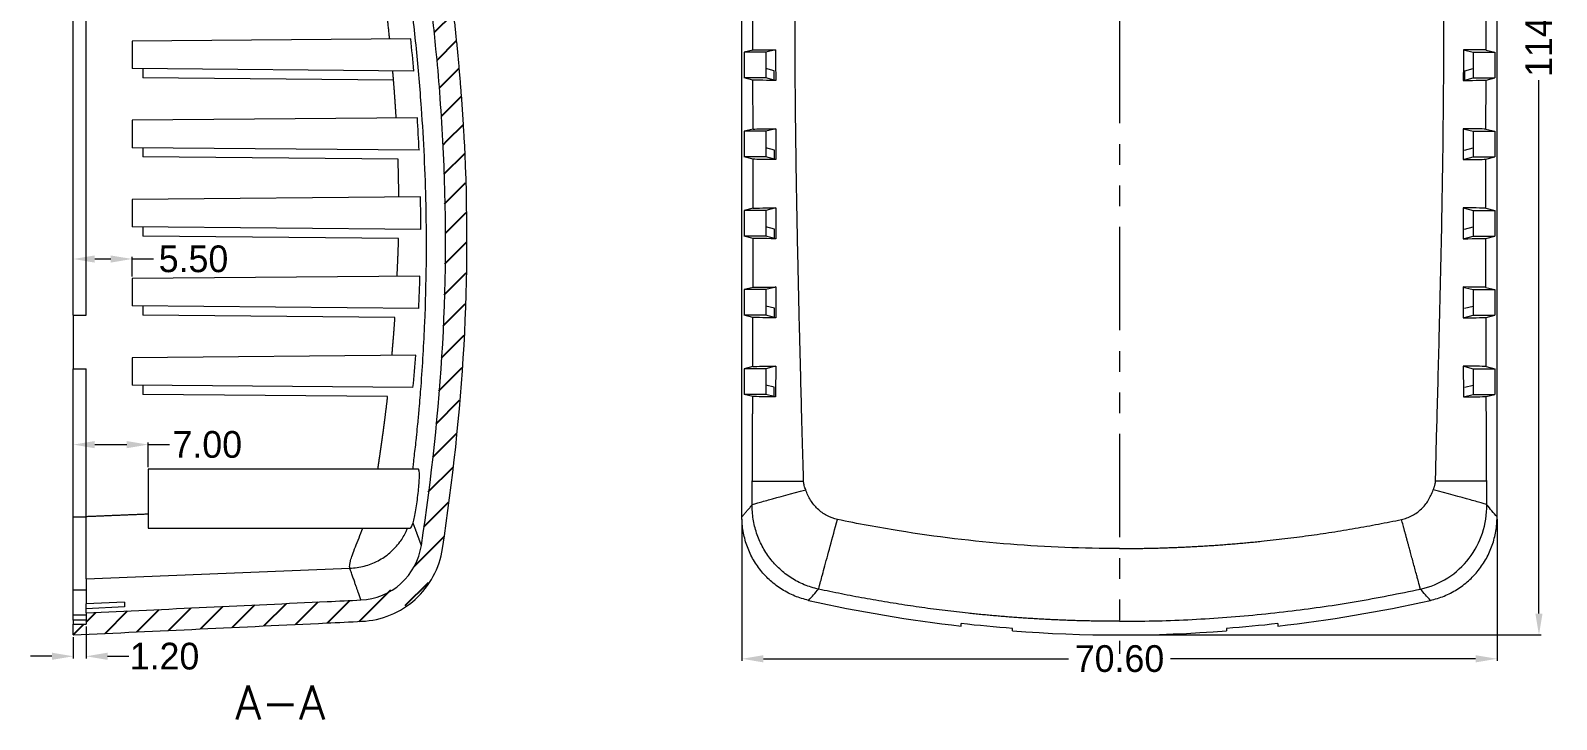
# Model space of a CAD drawing. Extents: x -222 to 335, y 201 to 414.
# Drawn here: x 192.8 to 335.4, y 244.5 to 308.9 of the extents above; entities that cross this region are included whole.
import ezdxf

# ---------------------------------------------------------------- set-up
doc = ezdxf.new("R2010")
doc.units = 0
doc.header["$MEASUREMENT"] = 0
doc.linetypes.add('PHANTOM', pattern=[2.5, 1.25, -0.25, 0.25, -0.25, 0.25, -0.25])
doc.layers.add('10', color=7, linetype='Continuous')
doc.layers.add('TOP', color=7, linetype='Continuous')
doc.styles.add('blockfont', font='simplex.shx', dxfattribs={"bigfont": 'bigfont'})
doc.dimstyles.get("Standard").update_dxf_attribs({"dimtxt": 0.18, "dimasz": 0.18, "dimexe": 0.18, "dimexo": 0.0625, "dimgap": 0.09, "dimtad": 0, "dimtih": 1, "dimtoh": 1, "dimdec": 4, "dimzin": 0, "dimdsep": 46, "dimtxsty": 'Standard', "dimcen": 0.09, "dimadec": 0, "dimazin": 0, "dimtfac": 1, "dimtdec": 4, "dimtofl": 0, "dimtmove": 0, "dimatfit": 3, "dimfxl": 0, "dimtolj": 1, "dimtzin": 0, "dimarcsym": 0})

# ---------------------------------------------------------------- blocks, each defined once
blk = doc.blocks.new('HATCH1')
at = {"color": 200, "linetype": 'Continuous'}
for p, q in [((198.29, 361.34), (200.3, 363.35)), ((201.08, 361.3), (201.97, 362.19)), ((210.77, 359.68), (212.03, 360.93)), ((212.35, 358.43), (213.84, 359.91)), ((214.14, 357.39), (215.52, 358.76)), ((213.72, 356.96), (214.14, 357.39)), ((215.32, 355.74), (216.8, 357.22)), ((216.97, 357.39), (217.09, 357.51)), ((216.78, 354.37), (218.24, 355.83)), ((218.08, 352.84), (219.55, 354.31)), ((219.55, 354.31), (219.55, 354.31)), ((220.14, 352.07), (220.72, 352.65)), ((220.88, 349.98), (221.29, 350.4)), ((221.29, 350.4), (221.74, 350.84)), ((221.63, 347.91), (222.47, 348.75)), ((222.36, 345.81), (223.17, 346.62)), ((223.08, 343.7), (223.48, 344.1)), ((223.48, 344.1), (223.91, 344.53)), ((223.8, 341.6), (224.52, 342.31)), ((224.49, 339.46), (225.16, 340.13)), ((222.91, 335.05), (225.21, 337.35)), ((225.21, 337.35), (225.78, 337.92)), ((203.77, 335.72), (204.75, 336.7)), ((205.93, 335.05), (207.58, 336.7)), ((208.76, 335.05), (210.41, 336.7)), ((211.59, 335.05), (213.24, 336.7)), ((214.42, 335.05), (216.07, 336.7)), ((217.25, 335.05), (218.9, 336.7)), ((220.08, 335.05), (221.73, 336.7)), ((224.82, 334.14), (226.45, 335.76)), ((204.9, 331.2), (206.55, 332.85)), ((207.73, 331.2), (209.38, 332.85)), ((210.56, 331.2), (212.21, 332.85)), ((213.39, 331.2), (215.04, 332.85)), ((216.22, 331.2), (217.87, 332.85)), ((219.05, 331.2), (220.7, 332.85)), ((221.88, 331.2), (223.53, 332.85)), ((224.71, 331.2), (226.99, 333.48)), ((225.89, 329.55), (227.54, 331.2)), ((226.38, 327.22), (228.09, 328.91)), ((226.88, 324.88), (228.56, 326.56)), ((227.3, 322.48), (229, 324.17)), ((227.73, 320.08), (229.44, 321.79)), ((229.21, 318.73), (229.41, 318.93)), ((229.41, 318.93), (229.88, 319.4)), ((229.58, 316.27), (231.33, 318.02)), ((229.92, 313.79), (231.69, 315.55)), ((230.23, 311.27), (232.03, 313.06)), ((230.52, 308.73), (232.32, 310.53)), ((230.78, 306.16), (232.6, 307.99)), ((231, 303.56), (232.84, 305.4)), ((231.19, 300.92), (233.06, 302.79)), ((231.7, 298.61), (233.24, 300.14)), ((231.34, 298.25), (231.7, 298.61)), ((231.41, 295.49), (233.37, 297.44)), ((231.49, 292.73), (233.44, 294.68)), ((231.56, 289.98), (233.51, 291.92)), ((231.52, 287.12), (233.58, 289.17)), ((231.44, 284.21), (233.5, 286.26)), ((231.36, 281.3), (233.42, 283.35)), ((231.2, 278.31), (233.33, 280.44)), ((230.95, 275.23), (233.13, 277.42)), ((230.7, 272.15), (232.88, 274.34)), ((230.38, 269.01), (232.63, 271.26)), ((229.96, 265.77), (232.28, 268.08)), ((229.54, 262.52), (231.86, 264.83)), ((228.65, 258.8), (231.44, 261.59)), ((227.81, 255.14), (229.98, 257.3)), ((217.56, 253.38), (219.67, 255.48)), ((220.53, 253.52), (222.64, 255.62)), ((223.5, 253.66), (226.46, 256.62)), ((197.97, 253.6), (198.87, 254.5)), ((199.74, 252.54), (201.84, 254.64)), ((202.71, 252.68), (204.81, 254.78)), ((205.68, 252.82), (207.78, 254.92)), ((208.65, 252.96), (210.76, 255.06)), ((211.62, 253.1), (213.73, 255.2)), ((214.59, 253.24), (216.7, 255.34)), ((196.77, 252.4), (197.77, 253.4))]:
    blk.add_line(p, q, dxfattribs=at)
blk = doc.blocks.new('*D12')
at = {"color": 4, "linetype": 'Continuous', "lineweight": 9}
for p, q in [((259.29, 263.23), (259.29, 249.97)), ((329.89, 263.23), (329.89, 249.97)), ((261.29, 250.17), (289.81, 250.17)), ((327.89, 250.17), (299.37, 250.17))]:
    blk.add_line(p, q, dxfattribs=at)
for points in [[(261.29, 250.5), (261.29, 249.83), (259.29, 250.17)], [(327.89, 250.5), (327.89, 249.83), (329.89, 250.17)]]:
    blk.add_solid(points, dxfattribs=at)
at = {"layer": 'Defpoints', "color": 0, "linetype": 'Continuous', "lineweight": 9}
for p in [(259.29, 263.43), (329.89, 263.43), (329.89, 250.17)]:
    blk.add_point(p, dxfattribs=at)
at = {"color": 3, "linetype": 'Continuous', "lineweight": 9, "insert": (294.59, 250.17), "char_height": 2.5, "attachment_point": 5}
blk.add_mtext('\\A1;70.60', dxfattribs=at)
blk = doc.blocks.new('*D13')
at = {"color": 4, "linetype": 'Continuous', "lineweight": 9}
for p, q in [((294.79, 367), (334.01, 367)), ((333.81, 365), (333.81, 315.11)), ((333.81, 254.4), (333.81, 304.29)), ((294.79, 252.4), (334.01, 252.4))]:
    blk.add_line(p, q, dxfattribs=at)
for points in [[(333.47, 365), (334.14, 365), (333.81, 367)], [(333.47, 254.4), (334.14, 254.4), (333.81, 252.4)]]:
    blk.add_solid(points, dxfattribs=at)
at = {"layer": 'Defpoints', "color": 0, "linetype": 'Continuous', "lineweight": 9}
for p in [(294.59, 367), (294.59, 252.4), (333.81, 252.4)]:
    blk.add_point(p, dxfattribs=at)
at = {"color": 3, "linetype": 'Continuous', "lineweight": 9, "insert": (333.81, 309.7), "char_height": 2.5, "attachment_point": 5, "rotation": 90}
blk.add_mtext('\\A1;114.60', dxfattribs=at)
blk = doc.blocks.new('*D57')
at = {"color": 4, "linetype": 'Continuous', "lineweight": 9}
for p, q in [((197.97, 253.2), (197.97, 250.2)), ((196.77, 252.2), (196.77, 250.2)), ((194.77, 250.4), (192.77, 250.4)), ((199.97, 250.4), (201.97, 250.4))]:
    blk.add_line(p, q, dxfattribs=at)
for points in [[(194.77, 250.74), (194.77, 250.07), (196.77, 250.4)], [(199.97, 250.74), (199.97, 250.07), (197.97, 250.4)]]:
    blk.add_solid(points, dxfattribs=at)
at = {"layer": 'Defpoints', "color": 0, "linetype": 'Continuous', "lineweight": 9}
for p in [(197.97, 253.4), (196.77, 252.4), (197.97, 250.4)]:
    blk.add_point(p, dxfattribs=at)
at = {"color": 3, "linetype": 'Continuous', "lineweight": 9, "insert": (205.3, 250.4), "char_height": 2.5, "attachment_point": 5}
blk.add_mtext('\\A1;1.20', dxfattribs=at)
blk = doc.blocks.new('*D58')
at = {"color": 4, "linetype": 'Continuous', "lineweight": 9}
for p, q in [((196.77, 268.1), (196.77, 270.4)), ((198.77, 270.2), (201.77, 270.2)), ((203.77, 268.1), (203.77, 270.4)), ((203.77, 270.2), (205.77, 270.2))]:
    blk.add_line(p, q, dxfattribs=at)
for points in [[(198.77, 270.53), (198.77, 269.86), (196.77, 270.2)], [(201.77, 270.53), (201.77, 269.86), (203.77, 270.2)]]:
    blk.add_solid(points, dxfattribs=at)
at = {"layer": 'Defpoints', "color": 0, "linetype": 'Continuous', "lineweight": 9}
for p in [(203.77, 270.2), (196.77, 267.9), (203.77, 267.9)]:
    blk.add_point(p, dxfattribs=at)
at = {"color": 3, "linetype": 'Continuous', "lineweight": 9, "insert": (209.3, 270.2), "char_height": 2.5, "attachment_point": 5}
blk.add_mtext('\\A1;7.00', dxfattribs=at)
blk = doc.blocks.new('*D59')
at = {"color": 4, "linetype": 'Continuous', "lineweight": 9}
for p, q in [((196.77, 285.93), (196.77, 287.76)), ((198.77, 287.56), (200.27, 287.56)), ((202.27, 285.93), (202.27, 287.76)), ((202.27, 287.56), (204.27, 287.56))]:
    blk.add_line(p, q, dxfattribs=at)
for points in [[(198.77, 287.89), (198.77, 287.22), (196.77, 287.56)], [(200.27, 287.89), (200.27, 287.22), (202.27, 287.56)]]:
    blk.add_solid(points, dxfattribs=at)
at = {"layer": 'Defpoints', "color": 0, "linetype": 'Continuous', "lineweight": 9}
for p in [(202.27, 287.56), (196.77, 285.73), (202.27, 285.73)]:
    blk.add_point(p, dxfattribs=at)
at = {"color": 3, "linetype": 'Continuous', "lineweight": 9, "insert": (208.01, 287.56), "char_height": 2.5, "attachment_point": 5}
blk.add_mtext('\\A1;5.50', dxfattribs=at)

msp = doc.modelspace()

# ---------------------------------------------------------------- linework, layer by layer
at = {"layer": '10', "color": 1, "linetype": 'PHANTOM', "lineweight": 9, "ltscale": 7.743802}
msp.add_line((294.589, 368.005), (294.589, 250.643), dxfattribs=at)
at = {"layer": '10', "color": 7, "linetype": 'Continuous', "lineweight": 9}
for p, q in [((259.289, 263.433), (259.289, 352.337)), ((329.889, 263.433), (329.889, 352.337)), ((196.771, 282.298), (196.771, 334.198)), ((197.971, 282.298), (197.971, 334.198)), ((228.322, 308.156), (202.271, 307.929)), ((202.271, 307.929), (202.271, 305.368)), ((260.307, 307.101), (259.511, 306.898)), ((261.513, 306.898), (259.511, 306.898)), ((259.511, 306.898), (259.511, 304.498)), ((262.306, 307.101), (261.513, 306.898)), ((261.513, 306.898), (261.513, 305.359)), ((262.434, 307.134), (262.306, 307.101)), ((326.744, 307.134), (326.872, 307.101)), ((326.872, 307.101), (327.665, 306.898)), ((327.665, 306.898), (327.665, 305.359)), ((327.665, 306.898), (329.667, 306.898)), ((328.871, 307.101), (329.667, 306.898)), ((329.667, 306.898), (329.667, 304.498)), ((228.613, 305.138), (202.271, 305.368)), ((203.271, 305.359), (203.271, 304.498)), ((262.312, 305.155), (261.513, 305.359)), ((261.513, 305.359), (261.513, 304.498)), ((326.866, 305.155), (327.665, 305.359)), ((327.665, 305.359), (327.665, 304.498)), ((226.713, 304.294), (203.271, 304.498)), ((260.316, 304.293), (259.511, 304.498)), ((261.513, 304.498), (259.511, 304.498)), ((262.315, 304.294), (261.513, 304.498)), ((262.443, 304.261), (262.315, 304.294)), ((326.735, 304.261), (326.864, 304.294)), ((326.864, 304.294), (327.665, 304.498)), ((327.665, 304.498), (329.667, 304.498)), ((328.862, 304.293), (329.667, 304.498)), ((228.942, 300.762), (202.271, 300.529)), ((202.271, 300.529), (202.271, 297.968)), ((260.326, 299.706), (259.511, 299.498)), ((262.325, 299.706), (261.513, 299.498)), ((262.454, 299.739), (262.325, 299.706)), ((326.724, 299.739), (326.853, 299.706)), ((326.853, 299.706), (327.665, 299.498)), ((328.852, 299.706), (329.667, 299.498)), ((261.513, 299.498), (259.511, 299.498)), ((259.511, 299.498), (259.511, 297.098)), ((261.513, 299.498), (261.513, 297.959)), ((327.665, 299.498), (327.665, 297.959)), ((327.665, 299.498), (329.667, 299.498)), ((329.667, 299.498), (329.667, 297.098)), ((229.104, 297.734), (202.271, 297.968)), ((203.271, 297.959), (203.271, 297.098)), ((227.135, 296.89), (203.271, 297.098)), ((260.33, 296.89), (259.511, 297.098)), ((261.513, 297.098), (259.511, 297.098)), ((262.328, 297.751), (261.513, 297.959)), ((261.513, 297.959), (261.513, 297.098)), ((262.329, 296.89), (261.513, 297.098)), ((262.458, 296.857), (262.329, 296.89)), ((326.72, 296.857), (326.849, 296.89)), ((326.849, 296.89), (327.665, 297.098)), ((326.85, 297.751), (327.665, 297.959)), ((327.665, 297.959), (327.665, 297.098)), ((327.665, 297.098), (329.667, 297.098)), ((328.848, 296.89), (329.667, 297.098)), ((229.237, 293.364), (202.271, 293.129)), ((202.271, 293.129), (202.271, 290.568)), ((260.333, 292.308), (259.511, 292.098)), ((261.513, 292.098), (259.511, 292.098)), ((259.511, 292.098), (259.511, 289.698)), ((262.332, 292.307), (261.513, 292.098)), ((261.513, 292.098), (261.513, 290.559)), ((262.462, 292.341), (262.332, 292.307)), ((326.716, 292.341), (326.846, 292.307)), ((326.846, 292.307), (327.665, 292.098)), ((327.665, 292.098), (327.665, 290.559)), ((327.665, 292.098), (329.667, 292.098)), ((328.845, 292.308), (329.667, 292.098)), ((329.667, 292.098), (329.667, 289.698)), ((229.257, 290.332), (202.271, 290.568)), ((203.271, 290.559), (203.271, 289.698)), ((227.182, 289.49), (203.271, 289.698)), ((260.332, 289.489), (259.511, 289.698)), ((261.513, 289.698), (259.511, 289.698)), ((262.331, 290.35), (261.513, 290.559)), ((261.513, 290.559), (261.513, 289.698)), ((262.331, 289.49), (261.513, 289.698)), ((326.847, 290.35), (327.665, 290.559)), ((326.847, 289.49), (327.665, 289.698)), ((327.665, 290.559), (327.665, 289.698)), ((327.665, 289.698), (329.667, 289.698)), ((328.846, 289.489), (329.667, 289.698)), ((262.462, 289.456), (262.331, 289.49)), ((326.716, 289.456), (326.847, 289.49)), ((229.184, 285.964), (202.271, 285.729)), ((202.271, 285.729), (202.271, 283.168)), ((260.326, 284.906), (259.511, 284.698)), ((261.513, 284.698), (259.511, 284.698)), ((259.511, 284.698), (259.511, 282.298)), ((262.325, 284.906), (261.513, 284.698)), ((261.513, 284.698), (261.513, 283.159)), ((262.459, 284.94), (262.325, 284.906)), ((326.719, 284.94), (326.853, 284.906)), ((326.853, 284.906), (327.665, 284.698)), ((327.665, 284.698), (327.665, 283.159)), ((327.665, 284.698), (329.667, 284.698)), ((328.852, 284.906), (329.667, 284.698)), ((329.667, 284.698), (329.667, 282.298)), ((229.062, 282.934), (202.271, 283.168)), ((203.271, 283.159), (203.271, 282.298)), ((262.321, 282.953), (261.513, 283.159)), ((261.513, 283.159), (261.513, 282.298)), ((326.857, 282.953), (327.665, 283.159)), ((327.665, 283.159), (327.665, 282.298)), ((196.771, 282.298), (197.971, 282.298)), ((196.771, 282.298), (196.771, 277.298)), ((226.848, 282.093), (203.271, 282.298)), ((260.32, 282.092), (259.511, 282.298)), ((261.513, 282.298), (259.511, 282.298)), ((262.319, 282.093), (261.513, 282.298)), ((262.455, 282.058), (262.319, 282.093)), ((326.723, 282.058), (326.859, 282.093)), ((326.859, 282.093), (327.665, 282.298)), ((327.665, 282.298), (329.667, 282.298)), ((328.858, 282.092), (329.667, 282.298)), ((228.787, 278.56), (202.271, 278.329)), ((202.271, 278.329), (202.271, 275.768)), ((196.771, 277.298), (197.971, 277.298)), ((196.771, 263.433), (196.771, 277.298)), ((197.971, 263.484), (197.971, 277.298)), ((260.307, 277.501), (259.511, 277.298)), ((261.513, 277.298), (259.511, 277.298)), ((259.511, 277.298), (259.511, 274.898)), ((262.306, 277.501), (261.513, 277.298)), ((261.513, 277.298), (261.513, 275.759)), ((262.445, 277.536), (262.306, 277.501)), ((326.734, 277.536), (326.872, 277.501)), ((326.872, 277.501), (327.665, 277.298)), ((327.665, 277.298), (329.667, 277.298)), ((327.665, 277.298), (327.665, 275.759)), ((328.871, 277.501), (329.667, 277.298)), ((329.667, 277.298), (329.667, 274.898)), ((228.529, 275.539), (202.271, 275.768)), ((203.271, 275.759), (203.271, 274.898)), ((262.299, 275.559), (261.513, 275.759)), ((261.513, 275.759), (261.513, 274.898)), ((326.879, 275.559), (327.665, 275.759)), ((327.665, 275.759), (327.665, 274.898)), ((226.163, 274.699), (203.271, 274.898)), ((260.297, 274.698), (259.511, 274.898)), ((261.513, 274.898), (259.511, 274.898)), ((262.296, 274.699), (261.513, 274.898)), ((262.436, 274.663), (262.296, 274.699)), ((326.742, 274.663), (326.882, 274.699)), ((326.882, 274.699), (327.665, 274.898)), ((327.665, 274.898), (329.667, 274.898)), ((328.881, 274.698), (329.667, 274.898)), ((203.771, 267.898), (203.771, 265.148)), ((229.038, 267.898), (203.771, 267.898)), ((203.771, 265.148), (203.771, 262.398)), ((196.771, 263.433), (197.971, 263.433)), ((203.771, 262.398), (228.261, 262.398)), ((197.971, 257.634), (197.971, 255.302)), ((196.771, 256.609), (197.971, 256.609)), ((196.771, 254.236), (196.771, 256.609)), ((201.571, 255.473), (197.971, 255.302)), ((201.571, 255.473), (201.571, 255.013)), ((197.971, 254.236), (196.771, 254.236)), ((196.771, 253.78), (196.771, 254.236)), ((197.971, 254.842), (197.971, 255.302)), ((201.571, 255.013), (197.971, 254.842)), ((197.971, 254.457), (197.971, 254.842)), ((197.971, 254.457), (197.971, 253.398)), ((197.971, 253.78), (196.771, 253.78)), ((196.771, 253.78), (196.771, 253.398)), ((196.771, 253.398), (197.971, 253.398)), ((196.771, 252.398), (196.771, 253.398)), ((279.789, 253.229), (279.789, 253.458)), ((284.589, 252.777), (284.589, 253.005)), ((304.589, 253.005), (304.589, 252.777)), ((309.389, 253.458), (309.389, 253.229))]:
    msp.add_line(p, q, dxfattribs=at)
for start, end in [(257.29946, 263.57222), (276.42778, 282.70054), (265.66187, 274.33813)]:
    msp.add_arc((294.589, 384.599), 132.201, start, end, dxfattribs=at)
at = {"layer": '10', "color": 7, "linetype": 'Continuous', "lineweight": 9, "extrusion": (0, 0, -1)}
for start, end in [(274.3456, 276.43886), (263.56114, 265.6544)]:
    msp.add_arc((-294.589, 384.599), 131.974, start, end, dxfattribs=at)
at = {"layer": '10', "color": 7, "linetype": 'Continuous', "lineweight": 9}
for points, degree, knots in [([(265.041, 266.788), (265.036, 267.16), (265.021, 268.208), (264.949, 270.244), (264.878, 273.193), (264.772, 277.067), (264.652, 281.864), (264.519, 287.585), (264.39, 294.224), (264.262, 303.293), (264.245, 313.613), (264.177, 323.985), (264.133, 331.767), (264.065, 337.01), (264.104, 339.662), (264.118, 340.579)], 3, [0, 0, 0, 0, 0.0151336, 0.0425735, 0.0823749, 0.1345233, 0.1990015, 0.275803, 0.3649291, 0.4662483, 0.6412625, 0.7822036, 0.8890234, 0.9616404, 1, 1, 1, 1]), ([(324.138, 266.786), (324.158, 267.708), (324.201, 269.697), (324.337, 274.424), (324.522, 281.766), (324.748, 291.347), (324.904, 301.846), (324.93, 312.591), (324.99, 323.313), (325.047, 331.604), (325.096, 336.68), (325.092, 339.011), (325.07, 340.077), (325.06, 340.579)], 3, [0, 0, 0, 0, 0.0373482, 0.0806336, 0.191289, 0.3335665, 0.4662315, 0.6141738, 0.7679442, 0.9026909, 0.9553879, 0.9789839, 1, 1, 1, 1]), ([(228.53, 267.9), (228.547, 268.066), (228.589, 268.484), (228.664, 269.18), (228.763, 269.978), (228.839, 270.639), (228.91, 271.361), (228.999, 272.273), (229.137, 273.775), (229.392, 276.936), (229.768, 283.284), (229.862, 291.973), (229.452, 300.511), (228.876, 307.229), (228.247, 312.764), (227.46, 318.28), (226.511, 323.771), (225.696, 327.737), (225.217, 329.876), (225.143, 330.201)], 3, [0, 0, 0, 0, 0.0081505, 0.0203545, 0.0333448, 0.0468189, 0.0521859, 0.0680852, 0.0907091, 0.1243419, 0.2198556, 0.3949497, 0.5398381, 0.6286668, 0.7174801, 0.8063123, 0.8951637, 0.9840295, 1, 1, 1, 1]), ([(231.334, 298.605), (231.243, 300.124), (231.07, 302.988), (230.642, 307.778), (230.06, 312.971), (229.504, 316.878), (229.189, 318.86), (229.178, 318.929)], 3, [0, 0, 0, 0, 0.223209, 0.4210639, 0.7055143, 0.9898261, 1, 1, 1, 1]), ([(233.337, 298.605), (233.075, 303.607), (232.529, 308.794), (231.988, 313.947), (231.203, 318.929)], 2, [0, 0, 0, 0.5, 0.5, 1, 1, 1]), ([(328.871, 307.101), (328.872, 307.28), (328.877, 308.815), (328.883, 310.348), (328.889, 311.7)], 3, [0, 0, 0, 0, 0.11637, 1, 1, 1, 1]), ([(262.434, 307.134), (262.435, 306.914), (262.436, 306.488), (262.438, 305.871), (262.44, 305.297), (262.442, 304.765), (262.443, 304.424), (262.443, 304.261)], 3, [0, 0, 0, 0, 0.2296972, 0.4445568, 0.6445674, 0.8297185, 1, 1, 1, 1]), ([(226.962, 300.744), (226.925, 301.366), (226.883, 302.001), (226.845, 302.567), (226.802, 303.147), (226.757, 303.753), (226.713, 304.294)], 2, [0, 0, 0, 0.3517036, 0.3517036, 0.6758518, 0.6758518, 1, 1, 1]), ([(328.852, 299.706), (328.852, 299.76), (328.854, 301.074), (328.858, 302.603), (328.862, 304.077), (328.862, 304.293)], 3, [0, 0, 0, 0, 0.0349988, 0.8585992, 1, 1, 1, 1]), ([(262.454, 299.739), (262.454, 299.549), (262.455, 299.168), (262.456, 298.595), (262.457, 298.018), (262.458, 297.439), (262.458, 297.051), (262.458, 296.857)], 3, [0, 0, 0, 0, 0.1978486, 0.3967685, 0.596764, 0.7978396, 1, 1, 1, 1]), ([(229.316, 260.775), (230.256, 267.047), (230.959, 273.332), (231.66, 285.94), (231.671, 292.263), (231.334, 298.605)], 3, [0, 0, 0, 0, 0.5, 0.5, 1, 1, 1, 1]), ([(231.294, 260.478), (232.242, 266.799), (232.95, 273.134), (233.659, 285.841), (233.673, 292.213), (233.337, 298.605)], 3, [0, 0, 0, 0, 0.5, 0.5, 1, 1, 1, 1]), ([(227.207, 293.347), (227.202, 293.951), (227.191, 294.599), (227.171, 295.762), (227.135, 296.89)], 2, [0, 0, 0, 0.3462295, 0.3462295, 1, 1, 1]), ([(262.462, 292.341), (262.462, 292.154), (262.462, 291.777), (262.463, 291.208), (262.463, 290.631), (262.463, 290.046), (262.462, 289.654), (262.462, 289.456)], 3, [0, 0, 0, 0, 0.1944388, 0.3916598, 0.5916614, 0.7944421, 1, 1, 1, 1]), ([(262.331, 289.49), (262.331, 289.519), (262.331, 289.578), (262.331, 289.695), (262.331, 289.901), (262.331, 290.129), (262.331, 290.298), (262.331, 290.35)], 3, [0, 0, 0, 0, 0.1023027, 0.204607, 0.4092152, 0.8184307, 1, 1, 1, 1]), ([(227.05, 285.945), (227.052, 285.998), (227.054, 286.052), (227.068, 286.432), (227.101, 287.198), (227.134, 287.96), (227.149, 288.344), (227.172, 288.979), (227.182, 289.49)], 2, [0, 0, 0, 0.0285961, 0.0285961, 0.3523974, 0.3523974, 0.6761987, 0.6761987, 1, 1, 1]), ([(328.852, 284.906), (328.85, 286.159), (328.848, 287.686), (328.846, 289.215), (328.846, 289.489)], 3, [0, 0, 0, 0, 0.820321, 1, 1, 1, 1]), ([(226.563, 278.541), (226.568, 278.594), (226.573, 278.647), (226.623, 279.196), (226.673, 279.795), (226.768, 280.933), (226.848, 282.093)], 2, [0, 0, 0, 0.0296633, 0.0296633, 0.3531088, 0.3531088, 1, 1, 1]), ([(262.296, 274.699), (262.296, 274.794), (262.297, 275.027), (262.298, 275.313), (262.299, 275.505), (262.299, 275.559)], 3, [0, 0, 0, 0, 0.3310073, 0.8143007, 1, 1, 1, 1]), ([(225.246, 267.898), (225.296, 268.233), (225.354, 268.626), (225.416, 269.043), (225.494, 269.586), (225.572, 270.123), (225.634, 270.567), (225.709, 271.095), (225.772, 271.568), (225.841, 272.075), (225.907, 272.59), (226.034, 273.59), (226.163, 274.699)], 2, [0, 0, 0, 0.1116704, 0.1116704, 0.2597254, 0.2597254, 0.4077803, 0.4077803, 0.5558352, 0.5558352, 0.7038901, 0.7038901, 1, 1, 1]), ([(260.259, 266.769), (260.262, 267.196), (260.264, 267.689), (260.267, 268.109), (260.269, 268.629), (260.271, 269.048), (260.274, 269.59), (260.277, 270.124), (260.279, 270.571), (260.284, 271.642), (260.288, 272.594), (260.293, 273.609), (260.297, 274.698)], 2, [0, 0, 0, 0.125, 0.125, 0.25, 0.25, 0.375, 0.375, 0.5, 0.5, 0.75, 0.75, 1, 1, 1]), ([(328.919, 266.769), (328.918, 266.841), (328.917, 266.994), (328.916, 267.3), (328.914, 267.69), (328.911, 268.158), (328.908, 268.792), (328.905, 269.432), (328.902, 270.08), (328.898, 270.733), (328.894, 271.572), (328.89, 272.624), (328.886, 273.583), (328.883, 274.284), (328.881, 274.608), (328.881, 274.698)], 3, [0, 0, 0, 0, 0.0275898, 0.0578637, 0.1163442, 0.175443, 0.2351607, 0.3564534, 0.4180277, 0.4802198, 0.6039122, 0.7351615, 0.8778501, 0.9661307, 1, 1, 1, 1]), ([(228.535, 262.888), (228.618, 263.187), (228.709, 263.614), (228.877, 264.577), (228.955, 265.128), (229.073, 266.161), (229.113, 266.656), (229.141, 267.425), (229.129, 267.7), (229.078, 267.874), (229.06, 267.898), (229.039, 267.898)], 3, [0, 0, 0, 0, 0.2270857, 0.2270857, 0.4541714, 0.4541714, 0.6812571, 0.6812571, 0.9083429, 0.9083429, 1, 1, 1, 1]), ([(260.244, 264.57), (260.248, 265.15), (260.252, 265.665), (260.254, 265.973), (260.256, 266.215), (260.258, 266.511), (260.259, 266.769)], 2, [0, 0, 0, 0.5, 0.5, 0.75, 0.75, 1, 1, 1]), ([(260.244, 264.57), (260.267, 264.598), (260.561, 264.685), (261.316, 264.904), (262.709, 265.292), (263.987, 265.618), (265.251, 265.959)], 3, [0, 0, 0, 0, 0.25, 0.5, 0.5, 1, 1, 1, 1]), ([(260.259, 266.769), (260.264, 266.769), (260.268, 266.769), (260.273, 266.769), (260.284, 266.769), (260.298, 266.768), (260.315, 266.768), (260.334, 266.768), (260.357, 266.768), (260.384, 266.768), (260.413, 266.768), (260.445, 266.768), (260.481, 266.768), (260.519, 266.769), (260.561, 266.769), (260.607, 266.77), (260.697, 266.771), (260.85, 266.773), (261.089, 266.773), (261.364, 266.773), (261.623, 266.774), (261.848, 266.775), (262.029, 266.775), (262.217, 266.776), (262.412, 266.776), (262.614, 266.776), (262.821, 266.777), (263.033, 266.777), (263.249, 266.778), (263.468, 266.779), (263.69, 266.78), (263.914, 266.782), (264.14, 266.783), (264.365, 266.784), (264.591, 266.785), (264.816, 266.787), (264.966, 266.787), (265.041, 266.788)], 3, [0, 0, 0, 0, 0.0158732, 0.0318689, 0.0479849, 0.0642185, 0.0805671, 0.0970278, 0.1135976, 0.1302733, 0.1470515, 0.1639289, 0.1809018, 0.1979663, 0.2151185, 0.2323543, 0.2496695, 0.3122548, 0.3749916, 0.4376419, 0.4999649, 0.5323425, 0.5647152, 0.5970501, 0.6293142, 0.6614751, 0.6935006, 0.7253592, 0.7570205, 0.7884552, 0.8196352, 0.850534, 0.8811267, 0.9113901, 0.9413028, 0.9708452, 1, 1, 1, 1]), ([(265.251, 265.959), (265.202, 266.094), (265.128, 266.336), (265.06, 266.583), (265.047, 266.692)], 3, [0, 0, 0, 0, 0.5627678, 1, 1, 1, 1]), ([(268.218, 263.197), (267.873, 263.269), (267.205, 263.522), (266.333, 264.144), (265.669, 264.984), (265.37, 265.628), (265.251, 265.959)], 3, [0, 0, 0, 0, 0.2500004, 0.5000004, 0.7500004, 1, 1, 1, 1]), ([(320.96, 263.197), (321.128, 263.24), (321.47, 263.327), (321.955, 263.553), (322.41, 263.833), (322.945, 264.277), (323.511, 264.969), (323.785, 265.62), (323.928, 265.959)], 3, [0, 0, 0, 0, 0.1229185, 0.2502895, 0.3765427, 0.5005164, 0.7404759, 1, 1, 1, 1]), ([(328.934, 264.57), (328.911, 264.598), (328.617, 264.685), (327.862, 264.904), (326.469, 265.292), (325.191, 265.618), (323.927, 265.959)], 3, [0, 0, 0, 0, 0.25, 0.5, 0.5, 1, 1, 1, 1]), ([(323.928, 265.959), (323.937, 265.986), (323.957, 266.041), (323.985, 266.128), (324.015, 266.222), (324.046, 266.326), (324.076, 266.432), (324.102, 266.532), (324.121, 266.617), (324.128, 266.669), (324.132, 266.692)], 3, [0, 0, 0, 0, 0.1111374, 0.2314088, 0.3608444, 0.4994686, 0.6580382, 0.7942045, 0.9081095, 1, 1, 1, 1]), ([(328.919, 266.769), (328.896, 266.769), (328.762, 266.769), (328.28, 266.771), (327.932, 266.772), (327.067, 266.776), (326.549, 266.778), (325.404, 266.782), (324.777, 266.784), (324.138, 266.787)], 3, [0, 0, 0, 0, 0.25, 0.25, 0.5, 0.5, 0.75, 0.75, 1, 1, 1, 1]), ([(328.934, 264.57), (328.934, 264.618), (328.932, 264.8), (328.93, 265.164), (328.927, 265.55), (328.924, 265.916), (328.922, 266.203), (328.92, 266.503), (328.919, 266.688), (328.919, 266.769)], 3, [0, 0, 0, 0, 0.0649884, 0.2498203, 0.4997407, 0.5923279, 0.7499395, 0.8905276, 1, 1, 1, 1]), ([(266.452, 256.682), (266.224, 256.737), (265.77, 256.848), (265.114, 257.089), (264.488, 257.381), (263.694, 257.841), (262.789, 258.542), (261.874, 259.547), (261.148, 260.684), (260.622, 261.92), (260.357, 263.021), (260.253, 263.91), (260.247, 264.359), (260.244, 264.57)], 3, [0, 0, 0, 0, 0.0634294, 0.1263818, 0.1886776, 0.2501541, 0.3749959, 0.5000586, 0.6250049, 0.7499618, 0.8749974, 0.9412501, 1, 1, 1, 1]), ([(322.726, 256.682), (323.627, 256.876), (325.376, 257.598), (326.725, 258.855), (328.368, 260.998), (328.949, 262.774), (328.934, 264.57)], 3, [0, 0, 0, 0, 0.25, 0.5, 0.5, 1, 1, 1, 1]), ([(196.771, 256.609), (196.771, 256.706), (196.771, 256.988), (196.771, 257.65), (196.771, 258.527), (196.771, 259.584), (196.771, 260.785), (196.771, 262.086), (196.771, 262.988), (196.771, 263.433)], 3, [0, 0, 0, 0, 0.1416042, 0.2857051, 0.4291512, 0.5704195, 0.7139672, 0.8582141, 1, 1, 1, 1]), ([(197.971, 257.634), (197.971, 257.93), (197.971, 258.68), (197.971, 260.805), (197.971, 262.125), (197.971, 263.484)], 3, [0, 0, 0, 0, 0.5, 0.5, 1, 1, 1, 1]), ([(229.316, 260.775), (229.307, 260.8), (229.303, 260.812), (229.299, 260.825), (229.293, 260.84), (229.287, 260.857), (229.28, 260.876), (229.272, 260.898), (229.263, 260.921), (229.254, 260.946), (229.244, 260.973), (229.233, 261.002), (229.222, 261.033), (229.21, 261.066), (229.197, 261.101), (229.183, 261.139), (229.169, 261.178), (229.153, 261.219), (229.137, 261.262), (229.121, 261.307), (229.103, 261.354), (229.085, 261.403), (229.066, 261.454), (229.047, 261.507), (229.026, 261.562), (229.005, 261.619), (228.984, 261.678), (228.961, 261.739), (228.938, 261.801), (228.914, 261.866), (228.889, 261.933), (228.863, 262.002), (228.837, 262.073), (228.81, 262.145), (228.783, 262.22), (228.754, 262.297), (228.725, 262.375), (228.695, 262.456), (228.664, 262.538), (228.633, 262.623), (228.601, 262.709), (228.568, 262.798), (228.546, 262.858), (228.535, 262.888)], 3, [0, 0, 0, 0, 0.1292927, 0.1510735, 0.172854, 0.1946342, 0.216414, 0.2381933, 0.2599721, 0.2817503, 0.3035278, 0.3253047, 0.3470808, 0.3688562, 0.3906306, 0.4124042, 0.4341767, 0.4559483, 0.4777189, 0.4994885, 0.5212572, 0.543025, 0.5647919, 0.5865581, 0.6083234, 0.630088, 0.6518518, 0.673615, 0.6953775, 0.7171394, 0.7389007, 0.7606615, 0.7824217, 0.8041814, 0.8259407, 0.8476995, 0.869458, 0.8912161, 0.9129738, 0.9347311, 0.9564879, 0.9782443, 1, 1, 1, 1]), ([(265.524, 255.633), (265.081, 255.733), (264.653, 255.869), (263.826, 256.209), (263.427, 256.414), (262.658, 256.895), (262.299, 257.164), (261.631, 257.76), (261.322, 258.085), (260.755, 258.794), (260.506, 259.167), (260.073, 259.95), (259.889, 260.359), (259.589, 261.215), (259.366, 262.085), (259.289, 262.979), (259.289, 263.433)], 3, [0, 0, 0, 0, 0.125, 0.125, 0.25, 0.25, 0.375, 0.375, 0.5, 0.5, 0.625, 0.625, 0.75, 0.75, 0.875, 1, 1, 1, 1]), ([(266.452, 256.682), (266.463, 256.723), (266.568, 257.11), (266.954, 258.532), (267.523, 260.632), (267.982, 262.327), (268.218, 263.197)], 3, [0, 0, 0, 0, 0.2499958, 0.4999972, 0.7499986, 1, 1, 1, 1]), ([(294.589, 260.478), (291.186, 260.478), (284.279, 260.751), (275.483, 261.807), (270.127, 262.798), (268.218, 263.197)], 3, [0, 0, 0, 0, 0.3841719, 0.7793318, 1, 1, 1, 1]), ([(294.589, 260.478), (294.782, 260.479), (295.167, 260.479), (295.746, 260.483), (296.324, 260.49), (296.902, 260.499), (297.48, 260.51), (298.058, 260.524), (298.635, 260.541), (299.213, 260.56), (299.79, 260.582), (300.367, 260.607), (300.944, 260.634), (301.521, 260.664), (302.097, 260.696), (302.674, 260.731), (303.25, 260.768), (303.826, 260.808), (304.401, 260.85), (304.977, 260.895), (305.552, 260.943), (306.127, 260.993), (306.702, 261.046), (307.277, 261.101), (308.028, 261.177), (308.955, 261.277), (310.056, 261.405), (311.156, 261.542), (312.254, 261.688), (313.349, 261.844), (314.443, 262.009), (315.534, 262.184), (316.624, 262.368), (317.711, 262.561), (318.796, 262.763), (319.879, 262.974), (320.6, 263.122), (320.96, 263.197)], 3, [0, 0, 0, 0, 0.0217617, 0.0435187, 0.0652713, 0.0870199, 0.1087648, 0.1305063, 0.1522447, 0.1739804, 0.1957136, 0.2174447, 0.239174, 0.2609018, 0.2826285, 0.3043543, 0.3260797, 0.3478048, 0.36953, 0.3912557, 0.4129822, 0.4347098, 0.4564387, 0.4781694, 0.4999022, 0.5416858, 0.583442, 0.6251731, 0.6668814, 0.7085691, 0.7502386, 0.7918921, 0.833532, 0.8751604, 0.9167797, 0.9583921, 1, 1, 1, 1]), ([(322.727, 256.681), (322.725, 256.685), (322.724, 256.69), (322.722, 256.699), (322.718, 256.712), (322.714, 256.728), (322.709, 256.747), (322.703, 256.769), (322.696, 256.794), (322.688, 256.823), (322.679, 256.855), (322.67, 256.89), (322.659, 256.93), (322.647, 256.973), (322.635, 257.02), (322.621, 257.071), (322.606, 257.126), (322.59, 257.186), (322.558, 257.304), (322.501, 257.511), (322.423, 257.8), (322.322, 258.174), (322.202, 258.614), (322.051, 259.174), (321.904, 259.717), (321.766, 260.223), (321.652, 260.644), (321.558, 260.989), (321.481, 261.274), (321.404, 261.558), (321.328, 261.84), (321.252, 262.12), (321.177, 262.395), (321.104, 262.666), (321.031, 262.933), (320.983, 263.109), (320.96, 263.197)], 3, [0, 0, 0, 0, 0.01296, 0.026136, 0.039529, 0.05314, 0.0669697, 0.0810189, 0.0952879, 0.1097771, 0.1244866, 0.1394163, 0.154566, 0.169935, 0.1855227, 0.2013281, 0.21735, 0.233587, 0.2500372, 0.3082726, 0.3750338, 0.4163519, 0.4999954, 0.5750941, 0.641838, 0.7001141, 0.7499637, 0.7804261, 0.8102356, 0.839381, 0.8678537, 0.8956478, 0.9227599, 0.9491885, 0.9749344, 1, 1, 1, 1]), ([(323.654, 255.633), (324.097, 255.733), (324.525, 255.869), (325.352, 256.209), (325.751, 256.414), (326.52, 256.895), (326.879, 257.164), (327.547, 257.76), (327.856, 258.085), (328.423, 258.794), (328.672, 259.167), (329.105, 259.95), (329.289, 260.359), (329.589, 261.215), (329.812, 262.085), (329.889, 262.979), (329.889, 263.433)], 3, [0, 0, 0, 0, 0.125, 0.125, 0.25, 0.25, 0.375, 0.375, 0.5, 0.5, 0.625, 0.625, 0.75, 0.75, 0.875, 1, 1, 1, 1]), ([(222.621, 258.633), (222.614, 258.686), (222.598, 258.791), (222.626, 259.036), (222.7, 259.384), (222.87, 259.899), (223.239, 260.86), (223.6, 261.764), (223.842, 262.397)], 3, [0, 0, 0, 0, 0.1068957, 0.2128388, 0.3174748, 0.471128, 0.6489894, 1, 1, 1, 1]), ([(222.621, 258.633), (222.849, 258.649), (223.306, 258.682), (223.977, 258.825), (224.635, 259.037), (225.464, 259.414), (226.42, 260.058), (227.297, 261.007), (227.791, 261.831), (227.974, 262.289), (228.015, 262.399)], 3, [0, 0, 0, 0, 0.0968411, 0.1939448, 0.2909688, 0.3912441, 0.5824477, 0.7830641, 0.9481973, 1, 1, 1, 1]), ([(223.666, 255.671), (225.05, 255.736), (226.378, 256.284), (228.431, 258.139), (229.111, 259.403), (229.316, 260.775)], 3, [0, 0, 0, 0, 0.5, 0.5, 1, 1, 1, 1]), ([(223.76, 253.673), (225.606, 253.76), (227.376, 254.491), (230.114, 256.963), (231.02, 258.649), (231.294, 260.478)], 3, [0, 0, 0, 0, 0.5, 0.5, 1, 1, 1, 1]), ([(223.666, 255.671), (223.659, 255.691), (223.655, 255.703), (223.65, 255.717), (223.644, 255.733), (223.637, 255.753), (223.629, 255.775), (223.621, 255.799), (223.611, 255.826), (223.601, 255.856), (223.589, 255.888), (223.577, 255.923), (223.564, 255.96), (223.55, 256), (223.535, 256.043), (223.519, 256.088), (223.502, 256.136), (223.484, 256.186), (223.466, 256.239), (223.446, 256.294), (223.426, 256.352), (223.399, 256.43), (223.363, 256.53), (223.319, 256.657), (223.271, 256.793), (223.22, 256.937), (223.166, 257.09), (223.109, 257.252), (223.048, 257.423), (222.985, 257.603), (222.919, 257.791), (222.849, 257.988), (222.776, 258.194), (222.701, 258.408), (222.648, 258.558), (222.621, 258.633)], 3, [0, 0, 0, 0, 0.102959, 0.1237884, 0.1446189, 0.1654507, 0.1862838, 0.2071183, 0.2279542, 0.2487916, 0.2696306, 0.2904712, 0.3113134, 0.3321573, 0.353003, 0.3738506, 0.3947, 0.4155514, 0.4364049, 0.4572603, 0.4781179, 0.4989777, 0.5373957, 0.5758327, 0.6142891, 0.6527653, 0.6912616, 0.7297784, 0.7683161, 0.8068749, 0.8454554, 0.8840578, 0.9226824, 0.9613297, 1, 1, 1, 1]), ([(197.971, 254.457), (205.483, 254.812), (212.995, 255.167), (220.507, 255.522), (221.56, 255.571), (222.613, 255.621), (223.666, 255.671)], 3, [0, 0, 0, 0, 0.8770823, 0.8770823, 0.8770823, 1, 1, 1, 1]), ([(294.589, 253.673), (294.392, 253.673), (293.999, 253.674), (293.409, 253.678), (292.818, 253.684), (292.228, 253.693), (291.638, 253.705), (291.048, 253.72), (290.458, 253.737), (289.867, 253.756), (289.277, 253.779), (288.687, 253.803), (288.098, 253.831), (287.508, 253.861), (286.918, 253.894), (286.329, 253.929), (285.739, 253.967), (285.15, 254.008), (284.561, 254.051), (283.972, 254.097), (283.383, 254.145), (282.795, 254.196), (282.206, 254.25), (281.618, 254.306), (281.03, 254.365), (280.278, 254.444), (279.361, 254.546), (278.28, 254.675), (277.2, 254.812), (276.121, 254.959), (275.042, 255.115), (273.964, 255.279), (272.888, 255.453), (271.812, 255.635), (270.737, 255.826), (269.664, 256.027), (268.592, 256.236), (267.52, 256.453), (266.808, 256.605), (266.452, 256.682)], 3, [0, 0, 0, 0, 0.0207993, 0.0415996, 0.0624009, 0.0832033, 0.1040069, 0.1248117, 0.1456178, 0.1664251, 0.1872339, 0.2080441, 0.2288558, 0.249669, 0.2704839, 0.2913004, 0.3121186, 0.3329386, 0.3537604, 0.3745841, 0.3954098, 0.4162374, 0.4370671, 0.4578989, 0.4787328, 0.499569, 0.5379396, 0.5763297, 0.6147395, 0.6531693, 0.6916197, 0.7300908, 0.768583, 0.8070968, 0.8456323, 0.8841901, 0.9227704, 0.9613736, 1, 1, 1, 1]), ([(294.589, 253.673), (295.647, 253.68), (297.775, 253.695), (300.982, 253.815), (304.216, 254.008), (307.476, 254.285), (311.651, 254.745), (316.756, 255.473), (320.724, 256.276), (322.726, 256.682)], 3, [0, 0, 0, 0, 0.1119055, 0.2249692, 0.3391794, 0.4545245, 0.5710037, 0.7835383, 1, 1, 1, 1]), ([(196.771, 252.398), (204.66, 252.771), (212.55, 253.144), (220.44, 253.516), (221.546, 253.568), (222.653, 253.621), (223.76, 253.673)], 3, [0, 0, 0, 0, 0.8769731, 0.8769731, 0.8769731, 1, 1, 1, 1])]:
    msp.add_open_spline(points, degree=degree, knots=knots, dxfattribs=at)
for points, degree in [([(226.354, 308.139), (226.168, 309.91), (225.944, 311.701)], 2), ([(260.307, 307.101), (260.299, 309.402), (260.289, 311.7)], 2), ([(228.613, 305.138), (228.524, 306.145), (228.427, 307.151), (228.322, 308.156)], 3), ([(260.307, 307.101), (260.358, 307.114), (261.169, 307.127), (262.434, 307.134)], 3), ([(326.744, 307.134), (326.739, 305.671), (326.735, 304.261)], 2), ([(328.871, 307.101), (328.82, 307.114), (328.009, 307.127), (326.744, 307.134)], 3), ([(226.713, 304.294), (226.676, 304.744), (226.64, 305.155)], 2), ([(260.326, 299.706), (260.322, 302.011), (260.316, 304.293)], 2), ([(262.443, 304.261), (261.177, 304.268), (260.367, 304.28), (260.316, 304.293)], 3), ([(262.315, 304.294), (262.314, 304.581), (262.313, 304.868), (262.312, 305.155)], 3), ([(326.735, 304.261), (328.001, 304.268), (328.811, 304.28), (328.862, 304.293)], 3), ([(326.864, 304.294), (326.865, 304.744), (326.866, 305.155)], 2), ([(229.104, 297.734), (229.059, 298.744), (229.005, 299.753), (228.942, 300.762)], 3), ([(260.326, 299.706), (260.377, 299.719), (261.189, 299.732), (262.454, 299.739)], 3), ([(326.724, 299.739), (326.721, 298.29), (326.72, 296.857)], 2), ([(328.852, 299.706), (328.801, 299.719), (327.989, 299.732), (326.724, 299.739)], 3), ([(260.333, 292.308), (260.333, 294.596), (260.33, 296.89)], 2), ([(262.458, 296.857), (261.193, 296.864), (260.381, 296.876), (260.33, 296.89)], 3), ([(262.329, 296.89), (262.329, 297.177), (262.328, 297.464), (262.328, 297.751)], 3), ([(326.72, 296.857), (327.985, 296.864), (328.797, 296.876), (328.848, 296.89)], 3), ([(328.845, 292.308), (328.845, 293.835), (328.846, 295.362), (328.848, 296.89)], 3), ([(229.257, 290.332), (229.26, 291.343), (229.253, 292.354), (229.237, 293.364)], 3), ([(260.333, 292.308), (260.384, 292.321), (261.194, 292.334), (262.462, 292.341)], 3), ([(326.716, 292.341), (326.715, 290.899), (326.716, 289.456)], 2), ([(328.845, 292.308), (328.794, 292.321), (327.984, 292.334), (326.716, 292.341)], 3), ([(260.326, 284.906), (260.33, 287.218), (260.332, 289.489)], 2), ([(262.462, 289.456), (261.192, 289.463), (260.384, 289.476), (260.332, 289.489)], 3), ([(326.716, 289.456), (327.986, 289.463), (328.794, 289.476), (328.846, 289.489)], 3), ([(229.062, 282.934), (229.112, 283.944), (229.152, 284.954), (229.184, 285.964)], 3), ([(260.326, 284.906), (260.379, 284.92), (261.184, 284.932), (262.459, 284.94)], 3), ([(262.459, 284.94), (262.458, 283.979), (262.456, 283.018), (262.455, 282.058)], 3), ([(328.852, 284.906), (328.799, 284.92), (327.994, 284.932), (326.719, 284.94)], 3), ([(326.719, 284.94), (326.72, 283.979), (326.722, 283.018), (326.723, 282.058)], 3), ([(262.319, 282.093), (262.32, 282.379), (262.32, 282.666), (262.321, 282.953)], 3), ([(260.307, 277.501), (260.315, 279.805), (260.32, 282.092)], 2), ([(262.455, 282.058), (261.178, 282.066), (260.373, 282.079), (260.32, 282.092)], 3), ([(326.723, 282.058), (328, 282.066), (328.805, 282.079), (328.858, 282.092)], 3), ([(328.871, 277.501), (328.866, 279.029), (328.861, 280.56), (328.858, 282.092)], 3), ([(228.529, 275.539), (228.624, 276.545), (228.71, 277.552), (228.787, 278.56)], 3), ([(260.307, 277.501), (260.361, 277.515), (261.161, 277.528), (262.445, 277.536)], 3), ([(262.445, 277.536), (262.442, 276.578), (262.439, 275.62), (262.436, 274.663)], 3), ([(328.871, 277.501), (328.817, 277.515), (328.017, 277.528), (326.734, 277.536)], 3), ([(326.734, 277.536), (326.736, 276.578), (326.739, 275.62), (326.742, 274.663)], 3), ([(262.436, 274.663), (261.15, 274.671), (260.351, 274.684), (260.297, 274.698)], 3), ([(326.742, 274.663), (328.028, 274.671), (328.827, 274.684), (328.881, 274.698)], 3), ([(265.047, 266.692), (265.043, 266.724), (265.041, 266.755), (265.04, 266.787)], 3), ([(324.132, 266.692), (324.134, 266.723), (324.136, 266.755), (324.138, 266.786)], 3), ([(259.289, 263.433), (259.781, 264.018), (260.244, 264.57)], 2), ([(329.889, 263.433), (329.571, 263.811), (329.253, 264.191), (328.934, 264.57)], 3), ([(197.971, 263.484), (200.883, 263.603), (203.771, 263.721)], 2), ([(228.26, 262.398), (228.331, 262.398), (228.446, 262.57), (228.535, 262.888)], 3), ([(197.971, 257.634), (206.187, 257.967), (214.404, 258.299), (222.621, 258.633)], 3), ([(265.524, 255.633), (265.833, 255.982), (266.142, 256.332), (266.452, 256.682)], 3), ([(323.654, 255.633), (323.345, 255.983), (323.036, 256.332), (322.726, 256.682)], 3)]:
    msp.add_open_spline(points, degree=degree, dxfattribs=at)

# ---------------------------------------------------------------- block references
at = {"layer": '10', "color": 200, "linetype": 'Continuous', "lineweight": 9}
msp.add_blockref('HATCH1', (0, 0), dxfattribs=at)

# ---------------------------------------------------------------- texts
at = {"layer": 'TOP', "color": 1, "linetype": 'Continuous', "lineweight": 9, "insert": (215.033, 244.491), "char_height": 3.175, "attachment_point": 8, "line_spacing_factor": 0.903614, "style": 'blockfont'}
msp.add_mtext('\\W01.000; \\H3.17;A-A\\H3.17;', dxfattribs=at)

# ---------------------------------------------------------------- dimensions: what is measured, and where the dimension line sits
at = {"color": 7, "linetype": 'Continuous', "lineweight": 9}
dim = msp.add_linear_dim(base=(333.806, 252.398), p1=(294.589, 366.998), p2=(294.589, 252.398), angle=90, dimstyle='Standard', override={"dimtxt": 2.5, "dimasz": 2, "dimexe": 0.2, "dimexo": 0.2, "dimgap": 0.2, "dimtih": 0, "dimtoh": 0, "dimdec": 2, "dimdsep": 0, "dimcen": 0, "dimclrd": 4, "dimclre": 4, "dimclrt": 3, "dimadec": 1, "dimtdec": 2, "dimlwd": 9, "dimlwe": 9}, dxfattribs=at)
dim.commit()
dim.dimension.update_dxf_attribs({"geometry": '*D13', "text_midpoint": (333.806, 309.698)})
at = {"color": 1, "linetype": 'Continuous', "lineweight": 9}
for base, p1, p2, picture, middle in [((202.271, 287.556), (196.771, 285.729), (202.271, 285.729), '*D59', (208.012, 287.556)), ((203.771, 270.196), (196.771, 267.898), (203.771, 267.898), '*D58', (209.304, 270.196)), ((197.971, 250.405), (196.771, 252.398), (197.971, 253.398), '*D57', (205.296, 250.405))]:
    dim = msp.add_linear_dim(base=base, p1=p1, p2=p2, dimstyle='Standard', override={"dimtxt": 2.5, "dimasz": 2, "dimexe": 0.2, "dimexo": 0.2, "dimgap": 0.2, "dimtih": 0, "dimtoh": 0, "dimdec": 2, "dimdsep": 0, "dimcen": 0, "dimclrd": 4, "dimclre": 4, "dimclrt": 3, "dimadec": 1, "dimtdec": 2, "dimlwd": 9, "dimlwe": 9}, dxfattribs=at)
    dim.commit()
    dim.dimension.update_dxf_attribs({"geometry": picture, "text_midpoint": middle})
at = {"color": 7, "linetype": 'Continuous', "lineweight": 9}
dim = msp.add_linear_dim(base=(329.889, 250.166), p1=(259.289, 263.433), p2=(329.889, 263.433), dimstyle='Standard', override={"dimtxt": 2.5, "dimasz": 2, "dimexe": 0.2, "dimexo": 0.2, "dimgap": 0.2, "dimtih": 0, "dimtoh": 0, "dimdec": 2, "dimdsep": 0, "dimcen": 0, "dimclrd": 4, "dimclre": 4, "dimclrt": 3, "dimadec": 1, "dimtdec": 2, "dimlwd": 9, "dimlwe": 9}, dxfattribs=at)
dim.commit()
dim.dimension.update_dxf_attribs({"geometry": '*D12', "text_midpoint": (294.589, 250.166)})

doc.saveas('drawing.dxf')
